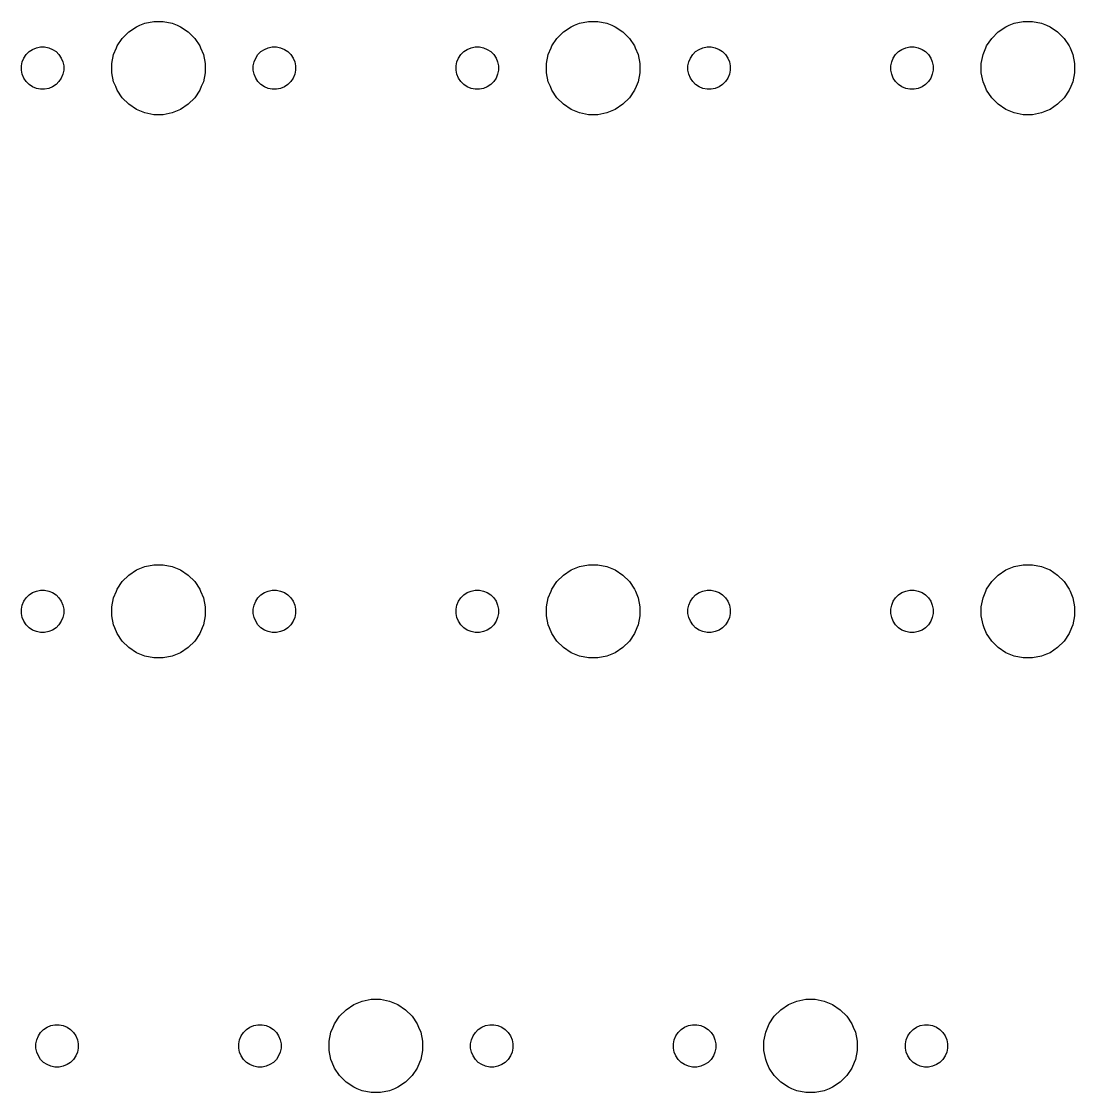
# Model space of a CAD drawing. Extents: x -9 to 373, y -109 to 13.
# Drawn here: x 189.26 to 235.41, y -44.91 to 2.04 of the extents above; entities that cross this region are included whole.
import ezdxf

# ---------------------------------------------------------------- set-up
doc = ezdxf.new("R2010")
doc.units = 0
doc.layers.add('BLACK', color=7, linetype='CONTINUOUS')

msp = doc.modelspace()

# ---------------------------------------------------------------- linework, layer by layer
at = {"layer": 'BLACK', "linetype": 'CONTINUOUS'}
for p, q in [((194.448, 1.87602), (194.666, 1.96632)), ((194.666, 1.96632), (195.061, 2.0449)), ((195.061, 2.0449), (195.464, 2.0449)), ((195.464, 2.0449), (195.859, 1.96632)), ((195.859, 1.96632), (196.077, 1.87602)), ((213.498, 1.87602), (213.716, 1.96632)), ((213.716, 1.96632), (214.111, 2.0449)), ((214.111, 2.0449), (214.514, 2.0449)), ((214.514, 2.0449), (214.909, 1.96632)), ((214.909, 1.96632), (215.127, 1.87602)), ((232.548, 1.87602), (232.766, 1.96632)), ((232.766, 1.96632), (233.161, 2.0449)), ((233.161, 2.0449), (233.564, 2.0449)), ((233.564, 2.0449), (233.959, 1.96632)), ((233.959, 1.96632), (234.177, 1.87602)), ((193.674, 1.30355), (193.959, 1.58838)), ((193.959, 1.58838), (194.294, 1.81217)), ((194.294, 1.81217), (194.448, 1.87602)), ((196.077, 1.87602), (196.231, 1.81217)), ((196.231, 1.81217), (196.566, 1.58838)), ((196.566, 1.58838), (196.851, 1.30355)), ((212.724, 1.30355), (213.009, 1.58838)), ((213.009, 1.58838), (213.344, 1.81217)), ((213.344, 1.81217), (213.498, 1.87602)), ((215.127, 1.87602), (215.281, 1.81217)), ((215.281, 1.81217), (215.616, 1.58838)), ((215.616, 1.58838), (215.901, 1.30355)), ((231.774, 1.30355), (232.059, 1.58838)), ((232.059, 1.58838), (232.394, 1.81217)), ((232.394, 1.81217), (232.548, 1.87602)), ((234.177, 1.87602), (234.331, 1.81217)), ((234.331, 1.81217), (234.666, 1.58838)), ((234.666, 1.58838), (234.951, 1.30355)), ((193.418, 0.890414), (193.45, 0.968623)), ((193.45, 0.968623), (193.674, 1.30355)), ((196.851, 1.30355), (197.075, 0.968623)), ((197.075, 0.968623), (197.107, 0.890414)), ((212.468, 0.890414), (212.5, 0.968623)), ((212.5, 0.968623), (212.724, 1.30355)), ((215.901, 1.30355), (216.125, 0.968623)), ((216.125, 0.968623), (216.157, 0.890414)), ((231.518, 0.890414), (231.55, 0.968623)), ((231.55, 0.968623), (231.774, 1.30355)), ((234.951, 1.30355), (235.175, 0.968623)), ((235.175, 0.968623), (235.207, 0.890414)), ((189.362, 0.438626), (189.463, 0.590291)), ((189.463, 0.590291), (189.592, 0.719272)), ((189.592, 0.719272), (189.744, 0.820611)), ((189.744, 0.820611), (189.912, 0.890415)), ((189.912, 0.890415), (190.091, 0.926)), ((190.091, 0.926), (190.274, 0.926)), ((190.274, 0.926), (190.453, 0.890415)), ((190.453, 0.890415), (190.621, 0.820611)), ((190.621, 0.820611), (190.773, 0.719272)), ((190.773, 0.719272), (190.902, 0.590291)), ((190.902, 0.590291), (191.003, 0.438626)), ((193.218, 0.201406), (193.296, 0.596474)), ((193.296, 0.596474), (193.418, 0.890414)), ((197.107, 0.890414), (197.229, 0.596474)), ((197.229, 0.596474), (197.307, 0.201406)), ((199.522, 0.438626), (199.623, 0.590291)), ((199.623, 0.590291), (199.752, 0.719272)), ((199.752, 0.719272), (199.904, 0.820611)), ((199.904, 0.820611), (200.072, 0.890415)), ((200.072, 0.890415), (200.251, 0.926)), ((200.251, 0.926), (200.434, 0.926)), ((200.434, 0.926), (200.613, 0.890415)), ((200.613, 0.890415), (200.781, 0.820611)), ((200.781, 0.820611), (200.933, 0.719272)), ((200.933, 0.719272), (201.062, 0.590291)), ((201.062, 0.590291), (201.163, 0.438626)), ((208.412, 0.438626), (208.513, 0.590291)), ((208.513, 0.590291), (208.642, 0.719272)), ((208.642, 0.719272), (208.794, 0.820611)), ((208.794, 0.820611), (208.962, 0.890415)), ((208.962, 0.890415), (209.141, 0.926)), ((209.141, 0.926), (209.324, 0.926)), ((209.324, 0.926), (209.503, 0.890415)), ((209.503, 0.890415), (209.671, 0.820611)), ((209.671, 0.820611), (209.823, 0.719272)), ((209.823, 0.719272), (209.952, 0.590291)), ((209.952, 0.590291), (210.053, 0.438626)), ((212.268, 0.201406), (212.346, 0.596474)), ((212.346, 0.596474), (212.468, 0.890414)), ((216.157, 0.890414), (216.279, 0.596474)), ((216.279, 0.596474), (216.357, 0.201406)), ((218.572, 0.438626), (218.673, 0.590291)), ((218.673, 0.590291), (218.802, 0.719272)), ((218.802, 0.719272), (218.954, 0.820611)), ((218.954, 0.820611), (219.122, 0.890415)), ((219.122, 0.890415), (219.301, 0.926)), ((219.301, 0.926), (219.484, 0.926)), ((219.484, 0.926), (219.663, 0.890415)), ((219.663, 0.890415), (219.831, 0.820611)), ((219.831, 0.820611), (219.983, 0.719272)), ((219.983, 0.719272), (220.112, 0.590291)), ((220.112, 0.590291), (220.213, 0.438626)), ((227.462, 0.438626), (227.563, 0.590291)), ((227.563, 0.590291), (227.692, 0.719272)), ((227.692, 0.719272), (227.844, 0.820611)), ((227.844, 0.820611), (228.012, 0.890415)), ((228.012, 0.890415), (228.191, 0.926)), ((228.191, 0.926), (228.374, 0.926)), ((228.374, 0.926), (228.553, 0.890415)), ((228.553, 0.890415), (228.721, 0.820611)), ((228.721, 0.820611), (228.873, 0.719272)), ((228.873, 0.719272), (229.002, 0.590291)), ((229.002, 0.590291), (229.103, 0.438626)), ((231.318, 0.201406), (231.396, 0.596474)), ((231.396, 0.596474), (231.518, 0.890414)), ((235.207, 0.890414), (235.329, 0.596474)), ((235.329, 0.596474), (235.407, 0.201406)), ((189.256, 0.091203), (189.292, 0.270104)), ((189.256, -0.091203), (189.256, 0.091203)), ((189.292, 0.270104), (189.362, 0.438626)), ((191.003, 0.438626), (191.073, 0.270104)), ((191.073, 0.270104), (191.108, 0.091203)), ((191.108, 0.091203), (191.108, -0.091203)), ((193.218, -0.201406), (193.218, 0.201406)), ((197.307, 0.201406), (197.307, -0.201406)), ((199.416, 0.091203), (199.452, 0.270104)), ((199.416, -0.091203), (199.416, 0.091203)), ((199.452, 0.270104), (199.522, 0.438626)), ((201.163, 0.438626), (201.233, 0.270104)), ((201.233, 0.270104), (201.268, 0.091203)), ((201.268, 0.091203), (201.268, -0.091203)), ((208.306, 0.091203), (208.342, 0.270104)), ((208.306, -0.091203), (208.306, 0.091203)), ((208.342, 0.270104), (208.412, 0.438626)), ((210.053, 0.438626), (210.123, 0.270104)), ((210.123, 0.270104), (210.159, 0.091203)), ((210.159, 0.091203), (210.159, -0.091203)), ((212.268, -0.201406), (212.268, 0.201406)), ((216.357, 0.201406), (216.357, -0.201406)), ((218.466, 0.091203), (218.502, 0.270104)), ((218.466, -0.091203), (218.466, 0.091203)), ((218.502, 0.270104), (218.572, 0.438626)), ((220.213, 0.438626), (220.283, 0.270104)), ((220.283, 0.270104), (220.319, 0.091203)), ((220.319, 0.091203), (220.319, -0.091203)), ((227.356, 0.091203), (227.392, 0.270104)), ((227.356, -0.091203), (227.356, 0.091203)), ((227.392, 0.270104), (227.462, 0.438626)), ((229.103, 0.438626), (229.173, 0.270104)), ((229.173, 0.270104), (229.208, 0.091203)), ((229.208, 0.091203), (229.208, -0.091203)), ((231.318, -0.201406), (231.318, 0.201406)), ((235.407, 0.201406), (235.407, -0.201406)), ((189.292, -0.270104), (189.256, -0.091203)), ((189.362, -0.438626), (189.292, -0.270104)), ((189.463, -0.590291), (189.362, -0.438626)), ((191.003, -0.438626), (190.902, -0.590291)), ((191.073, -0.270104), (191.003, -0.438626)), ((191.108, -0.091203), (191.073, -0.270104)), ((193.296, -0.596474), (193.218, -0.201406)), ((197.307, -0.201406), (197.229, -0.596474)), ((199.452, -0.270104), (199.416, -0.091203)), ((199.522, -0.438626), (199.452, -0.270104)), ((199.623, -0.590291), (199.522, -0.438626)), ((201.163, -0.438626), (201.062, -0.590291)), ((201.233, -0.270104), (201.163, -0.438626)), ((201.268, -0.091203), (201.233, -0.270104)), ((208.342, -0.270104), (208.306, -0.091203)), ((208.412, -0.438626), (208.342, -0.270104)), ((208.513, -0.590291), (208.412, -0.438626)), ((210.053, -0.438626), (209.952, -0.590291)), ((210.123, -0.270104), (210.053, -0.438626)), ((210.159, -0.091203), (210.123, -0.270104)), ((212.346, -0.596474), (212.268, -0.201406)), ((216.357, -0.201406), (216.279, -0.596474)), ((218.502, -0.270104), (218.466, -0.091203)), ((218.572, -0.438626), (218.502, -0.270104)), ((218.673, -0.590291), (218.572, -0.438626)), ((220.213, -0.438626), (220.112, -0.590291)), ((220.283, -0.270104), (220.213, -0.438626)), ((220.319, -0.091203), (220.283, -0.270104)), ((227.392, -0.270104), (227.356, -0.091203)), ((227.462, -0.438626), (227.392, -0.270104)), ((227.563, -0.590291), (227.462, -0.438626)), ((229.103, -0.438626), (229.002, -0.590291)), ((229.173, -0.270104), (229.103, -0.438626)), ((229.208, -0.091203), (229.173, -0.270104)), ((231.396, -0.596474), (231.318, -0.201406)), ((235.407, -0.201406), (235.329, -0.596474)), ((189.592, -0.719272), (189.463, -0.590291)), ((189.744, -0.820611), (189.592, -0.719272)), ((189.912, -0.890415), (189.744, -0.820611)), ((190.091, -0.926), (189.912, -0.890415)), ((190.274, -0.926), (190.091, -0.926)), ((190.453, -0.890415), (190.274, -0.926)), ((190.621, -0.820611), (190.453, -0.890415)), ((190.773, -0.719272), (190.621, -0.820611)), ((190.902, -0.590291), (190.773, -0.719272)), ((193.386, -0.814474), (193.296, -0.596474)), ((193.45, -0.968623), (193.386, -0.814474)), ((197.139, -0.814474), (197.075, -0.968623)), ((197.229, -0.596474), (197.139, -0.814474)), ((199.752, -0.719272), (199.623, -0.590291)), ((199.904, -0.820611), (199.752, -0.719272)), ((200.072, -0.890415), (199.904, -0.820611)), ((200.251, -0.926), (200.072, -0.890415)), ((200.434, -0.926), (200.251, -0.926)), ((200.613, -0.890415), (200.434, -0.926)), ((200.781, -0.820611), (200.613, -0.890415)), ((200.933, -0.719272), (200.781, -0.820611)), ((201.062, -0.590291), (200.933, -0.719272)), ((208.642, -0.719272), (208.513, -0.590291)), ((208.794, -0.820611), (208.642, -0.719272)), ((208.962, -0.890415), (208.794, -0.820611)), ((209.141, -0.926), (208.962, -0.890415)), ((209.324, -0.926), (209.141, -0.926)), ((209.503, -0.890415), (209.324, -0.926)), ((209.671, -0.820611), (209.503, -0.890415)), ((209.823, -0.719272), (209.671, -0.820611)), ((209.952, -0.590291), (209.823, -0.719272)), ((212.436, -0.814474), (212.346, -0.596474)), ((212.5, -0.968623), (212.436, -0.814474)), ((216.189, -0.814474), (216.125, -0.968623)), ((216.279, -0.596474), (216.189, -0.814474)), ((218.802, -0.719272), (218.673, -0.590291)), ((218.954, -0.820611), (218.802, -0.719272)), ((219.122, -0.890415), (218.954, -0.820611)), ((219.301, -0.926), (219.122, -0.890415)), ((219.484, -0.926), (219.301, -0.926)), ((219.663, -0.890415), (219.484, -0.926)), ((219.831, -0.820611), (219.663, -0.890415)), ((219.983, -0.719272), (219.831, -0.820611)), ((220.112, -0.590291), (219.983, -0.719272)), ((227.692, -0.719272), (227.563, -0.590291)), ((227.844, -0.820611), (227.692, -0.719272)), ((228.012, -0.890415), (227.844, -0.820611)), ((228.191, -0.926), (228.012, -0.890415)), ((228.374, -0.926), (228.191, -0.926)), ((228.553, -0.890415), (228.374, -0.926)), ((228.721, -0.820611), (228.553, -0.890415)), ((228.873, -0.719272), (228.721, -0.820611)), ((229.002, -0.590291), (228.873, -0.719272)), ((231.486, -0.814474), (231.396, -0.596474)), ((231.55, -0.968623), (231.486, -0.814474)), ((235.239, -0.814474), (235.175, -0.968623)), ((235.329, -0.596474), (235.239, -0.814474)), ((193.674, -1.30355), (193.45, -0.968623)), ((193.959, -1.58838), (193.674, -1.30355)), ((196.851, -1.30355), (196.566, -1.58838)), ((197.075, -0.968623), (196.851, -1.30355)), ((212.724, -1.30355), (212.5, -0.968623)), ((213.009, -1.58838), (212.724, -1.30355)), ((215.901, -1.30355), (215.616, -1.58838)), ((216.125, -0.968623), (215.901, -1.30355)), ((231.774, -1.30355), (231.55, -0.968623)), ((232.059, -1.58838), (231.774, -1.30355)), ((234.951, -1.30355), (234.666, -1.58838)), ((235.175, -0.968623), (234.951, -1.30355)), ((194.294, -1.81217), (193.959, -1.58838)), ((194.448, -1.87602), (194.294, -1.81217)), ((194.666, -1.96632), (194.448, -1.87602)), ((196.077, -1.87602), (195.859, -1.96632)), ((196.231, -1.81217), (196.077, -1.87602)), ((196.566, -1.58838), (196.231, -1.81217)), ((213.344, -1.81217), (213.009, -1.58838)), ((213.498, -1.87602), (213.344, -1.81217)), ((213.716, -1.96632), (213.498, -1.87602)), ((215.127, -1.87602), (214.909, -1.96632)), ((215.281, -1.81217), (215.127, -1.87602)), ((215.616, -1.58838), (215.281, -1.81217)), ((232.394, -1.81217), (232.059, -1.58838)), ((232.548, -1.87602), (232.394, -1.81217)), ((232.766, -1.96632), (232.548, -1.87602)), ((234.177, -1.87602), (233.959, -1.96632)), ((234.331, -1.81217), (234.177, -1.87602)), ((234.666, -1.58838), (234.331, -1.81217)), ((195.061, -2.0449), (194.666, -1.96632)), ((195.464, -2.0449), (195.061, -2.0449)), ((195.859, -1.96632), (195.464, -2.0449)), ((214.111, -2.0449), (213.716, -1.96632)), ((214.514, -2.0449), (214.111, -2.0449)), ((214.909, -1.96632), (214.514, -2.0449)), ((233.161, -2.0449), (232.766, -1.96632)), ((233.564, -2.0449), (233.161, -2.0449)), ((233.959, -1.96632), (233.564, -2.0449)), ((193.959, -22.2241), (194.294, -22.0003)), ((194.294, -22.0003), (194.448, -21.9365)), ((194.448, -21.9365), (194.666, -21.8462)), ((194.666, -21.8462), (195.061, -21.7676)), ((195.061, -21.7676), (195.464, -21.7676)), ((195.464, -21.7676), (195.859, -21.8462)), ((195.859, -21.8462), (196.077, -21.9365)), ((196.077, -21.9365), (196.231, -22.0003)), ((196.231, -22.0003), (196.566, -22.2241)), ((213.009, -22.2241), (213.344, -22.0003)), ((213.344, -22.0003), (213.498, -21.9365)), ((213.498, -21.9365), (213.716, -21.8462)), ((213.716, -21.8462), (214.111, -21.7676)), ((214.111, -21.7676), (214.514, -21.7676)), ((214.514, -21.7676), (214.909, -21.8462)), ((214.909, -21.8462), (215.127, -21.9365)), ((215.127, -21.9365), (215.281, -22.0003)), ((215.281, -22.0003), (215.616, -22.2241)), ((232.059, -22.2241), (232.394, -22.0003)), ((232.394, -22.0003), (232.548, -21.9365)), ((232.548, -21.9365), (232.766, -21.8462)), ((232.766, -21.8462), (233.161, -21.7676)), ((233.161, -21.7676), (233.564, -21.7676)), ((233.564, -21.7676), (233.959, -21.8462)), ((233.959, -21.8462), (234.177, -21.9365)), ((234.177, -21.9365), (234.331, -22.0003)), ((234.331, -22.0003), (234.666, -22.2241)), ((193.45, -22.8439), (193.674, -22.509)), ((193.674, -22.509), (193.959, -22.2241)), ((196.566, -22.2241), (196.851, -22.509)), ((196.851, -22.509), (197.075, -22.8439)), ((212.5, -22.8439), (212.724, -22.509)), ((212.724, -22.509), (213.009, -22.2241)), ((215.616, -22.2241), (215.901, -22.509)), ((215.901, -22.509), (216.125, -22.8439)), ((231.55, -22.8439), (231.774, -22.509)), ((231.774, -22.509), (232.059, -22.2241)), ((234.666, -22.2241), (234.951, -22.509)), ((234.951, -22.509), (235.175, -22.8439)), ((189.592, -23.0932), (189.744, -22.9919)), ((189.744, -22.9919), (189.912, -22.9221)), ((189.912, -22.9221), (190.091, -22.8865)), ((190.091, -22.8865), (190.274, -22.8865)), ((190.274, -22.8865), (190.453, -22.9221)), ((190.453, -22.9221), (190.621, -22.9919)), ((190.621, -22.9919), (190.773, -23.0932)), ((193.296, -23.216), (193.415, -22.929)), ((193.415, -22.929), (193.45, -22.8439)), ((197.075, -22.8439), (197.11, -22.929)), ((197.11, -22.929), (197.229, -23.216)), ((199.752, -23.0932), (199.904, -22.9919)), ((199.904, -22.9919), (200.072, -22.9221)), ((200.072, -22.9221), (200.251, -22.8865)), ((200.251, -22.8865), (200.434, -22.8865)), ((200.434, -22.8865), (200.613, -22.9221)), ((200.613, -22.9221), (200.781, -22.9919)), ((200.781, -22.9919), (200.933, -23.0932)), ((208.642, -23.0932), (208.794, -22.9919)), ((208.794, -22.9919), (208.962, -22.9221)), ((208.962, -22.9221), (209.141, -22.8865)), ((209.141, -22.8865), (209.324, -22.8865)), ((209.324, -22.8865), (209.503, -22.9221)), ((209.503, -22.9221), (209.671, -22.9919)), ((209.671, -22.9919), (209.823, -23.0932)), ((212.346, -23.216), (212.465, -22.929)), ((212.465, -22.929), (212.5, -22.8439)), ((216.125, -22.8439), (216.16, -22.929)), ((216.16, -22.929), (216.279, -23.216)), ((218.802, -23.0932), (218.954, -22.9919)), ((218.954, -22.9919), (219.122, -22.9221)), ((219.122, -22.9221), (219.301, -22.8865)), ((219.301, -22.8865), (219.484, -22.8865)), ((219.484, -22.8865), (219.663, -22.9221)), ((219.663, -22.9221), (219.831, -22.9919)), ((219.831, -22.9919), (219.983, -23.0932)), ((227.692, -23.0932), (227.844, -22.9919)), ((227.844, -22.9919), (228.012, -22.9221)), ((228.012, -22.9221), (228.191, -22.8865)), ((228.191, -22.8865), (228.374, -22.8865)), ((228.374, -22.8865), (228.553, -22.9221)), ((228.553, -22.9221), (228.721, -22.9919)), ((228.721, -22.9919), (228.873, -23.0932)), ((231.396, -23.216), (231.515, -22.929)), ((231.515, -22.929), (231.55, -22.8439)), ((235.175, -22.8439), (235.21, -22.929)), ((235.21, -22.929), (235.329, -23.216)), ((189.292, -23.5424), (189.362, -23.3739)), ((189.362, -23.3739), (189.463, -23.2222)), ((189.463, -23.2222), (189.592, -23.0932)), ((190.773, -23.0932), (190.902, -23.2222)), ((190.902, -23.2222), (191.003, -23.3739)), ((191.003, -23.3739), (191.073, -23.5424)), ((193.218, -23.6111), (193.296, -23.216)), ((197.229, -23.216), (197.307, -23.6111)), ((199.452, -23.5424), (199.522, -23.3739)), ((199.522, -23.3739), (199.623, -23.2222)), ((199.623, -23.2222), (199.752, -23.0932)), ((200.933, -23.0932), (201.062, -23.2222)), ((201.062, -23.2222), (201.163, -23.3739)), ((201.163, -23.3739), (201.233, -23.5424)), ((208.342, -23.5424), (208.412, -23.3739)), ((208.412, -23.3739), (208.513, -23.2222)), ((208.513, -23.2222), (208.642, -23.0932)), ((209.823, -23.0932), (209.952, -23.2222)), ((209.952, -23.2222), (210.053, -23.3739)), ((210.053, -23.3739), (210.123, -23.5424)), ((212.268, -23.6111), (212.346, -23.216)), ((216.279, -23.216), (216.357, -23.6111)), ((218.502, -23.5424), (218.572, -23.3739)), ((218.572, -23.3739), (218.673, -23.2222)), ((218.673, -23.2222), (218.802, -23.0932)), ((219.983, -23.0932), (220.112, -23.2222)), ((220.112, -23.2222), (220.213, -23.3739)), ((220.213, -23.3739), (220.283, -23.5424)), ((227.392, -23.5424), (227.462, -23.3739)), ((227.462, -23.3739), (227.563, -23.2222)), ((227.563, -23.2222), (227.692, -23.0932)), ((228.873, -23.0932), (229.002, -23.2222)), ((229.002, -23.2222), (229.103, -23.3739)), ((229.103, -23.3739), (229.173, -23.5424)), ((231.318, -23.6111), (231.396, -23.216)), ((235.329, -23.216), (235.407, -23.6111)), ((189.256, -23.7213), (189.292, -23.5424)), ((189.256, -23.9037), (189.256, -23.7213)), ((189.292, -24.0826), (189.256, -23.9037)), ((191.073, -23.5424), (191.108, -23.7213)), ((191.108, -23.9037), (191.073, -24.0826)), ((191.108, -23.7213), (191.108, -23.9037)), ((193.218, -24.0139), (193.218, -23.6111)), ((197.307, -23.6111), (197.307, -24.0139)), ((199.416, -23.7213), (199.452, -23.5424)), ((199.416, -23.9037), (199.416, -23.7213)), ((199.452, -24.0826), (199.416, -23.9037)), ((201.233, -23.5424), (201.268, -23.7213)), ((201.268, -23.9037), (201.233, -24.0826)), ((201.268, -23.7213), (201.268, -23.9037)), ((208.306, -23.7213), (208.342, -23.5424)), ((208.306, -23.9037), (208.306, -23.7213)), ((208.342, -24.0826), (208.306, -23.9037)), ((210.123, -23.5424), (210.159, -23.7213)), ((210.159, -23.9037), (210.123, -24.0826)), ((210.159, -23.7213), (210.159, -23.9037)), ((212.268, -24.0139), (212.268, -23.6111)), ((216.357, -23.6111), (216.357, -24.0139)), ((218.466, -23.7213), (218.502, -23.5424)), ((218.466, -23.9037), (218.466, -23.7213)), ((218.502, -24.0826), (218.466, -23.9037)), ((220.283, -23.5424), (220.319, -23.7213)), ((220.319, -23.9037), (220.283, -24.0826)), ((220.319, -23.7213), (220.319, -23.9037)), ((227.356, -23.7213), (227.392, -23.5424)), ((227.356, -23.9037), (227.356, -23.7213)), ((227.392, -24.0826), (227.356, -23.9037)), ((229.173, -23.5424), (229.208, -23.7213)), ((229.208, -23.9037), (229.173, -24.0826)), ((229.208, -23.7213), (229.208, -23.9037)), ((231.318, -24.0139), (231.318, -23.6111)), ((235.407, -23.6111), (235.407, -24.0139)), ((189.362, -24.2511), (189.292, -24.0826)), ((189.463, -24.4028), (189.362, -24.2511)), ((189.592, -24.5318), (189.463, -24.4028)), ((190.902, -24.4028), (190.773, -24.5318)), ((191.003, -24.2511), (190.902, -24.4028)), ((191.073, -24.0826), (191.003, -24.2511)), ((193.296, -24.409), (193.218, -24.0139)), ((193.347, -24.5318), (193.296, -24.409)), ((197.229, -24.409), (197.178, -24.5318)), ((197.307, -24.0139), (197.229, -24.409)), ((199.522, -24.2511), (199.452, -24.0826)), ((199.623, -24.4028), (199.522, -24.2511)), ((199.752, -24.5318), (199.623, -24.4028)), ((201.062, -24.4028), (200.933, -24.5318)), ((201.163, -24.2511), (201.062, -24.4028)), ((201.233, -24.0826), (201.163, -24.2511)), ((208.412, -24.2511), (208.342, -24.0826)), ((208.513, -24.4028), (208.412, -24.2511)), ((208.642, -24.5318), (208.513, -24.4028)), ((209.952, -24.4028), (209.823, -24.5318)), ((210.053, -24.2511), (209.952, -24.4028)), ((210.123, -24.0826), (210.053, -24.2511)), ((212.346, -24.409), (212.268, -24.0139)), ((212.397, -24.5318), (212.346, -24.409)), ((216.279, -24.409), (216.228, -24.5318)), ((216.357, -24.0139), (216.279, -24.409)), ((218.572, -24.2511), (218.502, -24.0826)), ((218.673, -24.4028), (218.572, -24.2511)), ((218.802, -24.5318), (218.673, -24.4028)), ((220.112, -24.4028), (219.983, -24.5318)), ((220.213, -24.2511), (220.112, -24.4028)), ((220.283, -24.0826), (220.213, -24.2511)), ((227.462, -24.2511), (227.392, -24.0826)), ((227.563, -24.4028), (227.462, -24.2511)), ((227.692, -24.5318), (227.563, -24.4028)), ((229.002, -24.4028), (228.873, -24.5318)), ((229.103, -24.2511), (229.002, -24.4028)), ((229.173, -24.0826), (229.103, -24.2511)), ((231.396, -24.409), (231.318, -24.0139)), ((231.447, -24.5318), (231.396, -24.409)), ((235.329, -24.409), (235.278, -24.5318)), ((235.407, -24.0139), (235.329, -24.409)), ((189.744, -24.6331), (189.592, -24.5318)), ((189.912, -24.7029), (189.744, -24.6331)), ((190.091, -24.7385), (189.912, -24.7029)), ((190.274, -24.7385), (190.091, -24.7385)), ((190.453, -24.7029), (190.274, -24.7385)), ((190.621, -24.6331), (190.453, -24.7029)), ((190.773, -24.5318), (190.621, -24.6331)), ((193.45, -24.7811), (193.347, -24.5318)), ((193.674, -25.116), (193.45, -24.7811)), ((197.075, -24.7811), (196.851, -25.116)), ((197.178, -24.5318), (197.075, -24.7811)), ((199.904, -24.6331), (199.752, -24.5318)), ((200.072, -24.7029), (199.904, -24.6331)), ((200.251, -24.7385), (200.072, -24.7029)), ((200.434, -24.7385), (200.251, -24.7385)), ((200.613, -24.7029), (200.434, -24.7385)), ((200.781, -24.6331), (200.613, -24.7029)), ((200.933, -24.5318), (200.781, -24.6331)), ((208.794, -24.6331), (208.642, -24.5318)), ((208.962, -24.7029), (208.794, -24.6331)), ((209.141, -24.7385), (208.962, -24.7029)), ((209.324, -24.7385), (209.141, -24.7385)), ((209.503, -24.7029), (209.324, -24.7385)), ((209.671, -24.6331), (209.503, -24.7029)), ((209.823, -24.5318), (209.671, -24.6331)), ((212.5, -24.7811), (212.397, -24.5318)), ((212.724, -25.116), (212.5, -24.7811)), ((216.125, -24.7811), (215.901, -25.116)), ((216.228, -24.5318), (216.125, -24.7811)), ((218.954, -24.6331), (218.802, -24.5318)), ((219.122, -24.7029), (218.954, -24.6331)), ((219.301, -24.7385), (219.122, -24.7029)), ((219.484, -24.7385), (219.301, -24.7385)), ((219.663, -24.7029), (219.484, -24.7385)), ((219.831, -24.6331), (219.663, -24.7029)), ((219.983, -24.5318), (219.831, -24.6331)), ((227.844, -24.6331), (227.692, -24.5318)), ((228.012, -24.7029), (227.844, -24.6331)), ((228.191, -24.7385), (228.012, -24.7029)), ((228.374, -24.7385), (228.191, -24.7385)), ((228.553, -24.7029), (228.374, -24.7385)), ((228.721, -24.6331), (228.553, -24.7029)), ((228.873, -24.5318), (228.721, -24.6331)), ((231.55, -24.7811), (231.447, -24.5318)), ((231.774, -25.116), (231.55, -24.7811)), ((235.175, -24.7811), (234.951, -25.116)), ((235.278, -24.5318), (235.175, -24.7811)), ((193.959, -25.4009), (193.674, -25.116)), ((196.851, -25.116), (196.566, -25.4009)), ((213.009, -25.4009), (212.724, -25.116)), ((215.901, -25.116), (215.616, -25.4009)), ((232.059, -25.4009), (231.774, -25.116)), ((234.951, -25.116), (234.666, -25.4009)), ((194.294, -25.6247), (193.959, -25.4009)), ((194.448, -25.6885), (194.294, -25.6247)), ((194.666, -25.7788), (194.448, -25.6885)), ((195.061, -25.8574), (194.666, -25.7788)), ((195.859, -25.7788), (195.464, -25.8574)), ((196.077, -25.6885), (195.859, -25.7788)), ((196.231, -25.6247), (196.077, -25.6885)), ((196.566, -25.4009), (196.231, -25.6247)), ((213.344, -25.6247), (213.009, -25.4009)), ((213.498, -25.6885), (213.344, -25.6247)), ((213.716, -25.7788), (213.498, -25.6885)), ((214.111, -25.8574), (213.716, -25.7788)), ((214.909, -25.7788), (214.514, -25.8574)), ((215.127, -25.6885), (214.909, -25.7788)), ((215.281, -25.6247), (215.127, -25.6885)), ((215.616, -25.4009), (215.281, -25.6247)), ((232.394, -25.6247), (232.059, -25.4009)), ((232.548, -25.6885), (232.394, -25.6247)), ((232.766, -25.7788), (232.548, -25.6885)), ((233.161, -25.8574), (232.766, -25.7788)), ((233.959, -25.7788), (233.564, -25.8574)), ((234.177, -25.6885), (233.959, -25.7788)), ((234.331, -25.6247), (234.177, -25.6885)), ((234.666, -25.4009), (234.331, -25.6247)), ((195.464, -25.8574), (195.061, -25.8574)), ((214.514, -25.8574), (214.111, -25.8574)), ((233.564, -25.8574), (233.161, -25.8574)), ((204.191, -40.8962), (204.586, -40.8176)), ((204.586, -40.8176), (204.989, -40.8176)), ((204.989, -40.8176), (205.384, -40.8962)), ((223.241, -40.8962), (223.636, -40.8176)), ((223.636, -40.8176), (224.039, -40.8176)), ((224.039, -40.8176), (224.434, -40.8962)), ((203.199, -41.559), (203.484, -41.2741)), ((203.484, -41.2741), (203.819, -41.0503)), ((203.819, -41.0503), (203.973, -40.9865)), ((203.973, -40.9865), (204.191, -40.8962)), ((205.384, -40.8962), (205.602, -40.9865)), ((205.602, -40.9865), (205.756, -41.0503)), ((205.756, -41.0503), (206.091, -41.2741)), ((206.091, -41.2741), (206.376, -41.559)), ((222.249, -41.559), (222.534, -41.2741)), ((222.534, -41.2741), (222.869, -41.0503)), ((222.869, -41.0503), (223.023, -40.9865)), ((223.023, -40.9865), (223.241, -40.8962)), ((224.434, -40.8962), (224.652, -40.9865)), ((224.652, -40.9865), (224.806, -41.0503)), ((224.806, -41.0503), (225.141, -41.2741)), ((225.141, -41.2741), (225.426, -41.559)), ((202.975, -41.8939), (203.199, -41.559)), ((206.376, -41.559), (206.6, -41.8939)), ((222.025, -41.8939), (222.249, -41.559)), ((225.426, -41.559), (225.65, -41.8939)), ((190.098, -42.2722), (190.227, -42.1432)), ((190.227, -42.1432), (190.379, -42.0419)), ((190.379, -42.0419), (190.547, -41.9721)), ((190.547, -41.9721), (190.726, -41.9365)), ((190.726, -41.9365), (190.909, -41.9365)), ((190.909, -41.9365), (191.088, -41.9721)), ((191.088, -41.9721), (191.256, -42.0419)), ((191.256, -42.0419), (191.408, -42.1432)), ((191.408, -42.1432), (191.537, -42.2722)), ((198.988, -42.2722), (199.117, -42.1432)), ((199.117, -42.1432), (199.269, -42.0419)), ((199.269, -42.0419), (199.437, -41.9721)), ((199.437, -41.9721), (199.616, -41.9365)), ((199.616, -41.9365), (199.799, -41.9365)), ((199.799, -41.9365), (199.978, -41.9721)), ((199.978, -41.9721), (200.146, -42.0419)), ((200.146, -42.0419), (200.298, -42.1432)), ((200.298, -42.1432), (200.427, -42.2722)), ((202.821, -42.266), (202.916, -42.0379)), ((202.916, -42.0379), (202.975, -41.8939)), ((206.6, -41.8939), (206.659, -42.0379)), ((206.659, -42.0379), (206.754, -42.266)), ((209.148, -42.2722), (209.277, -42.1432)), ((209.277, -42.1432), (209.429, -42.0419)), ((209.429, -42.0419), (209.597, -41.9721)), ((209.597, -41.9721), (209.776, -41.9365)), ((209.776, -41.9365), (209.959, -41.9365)), ((209.959, -41.9365), (210.138, -41.9721)), ((210.138, -41.9721), (210.306, -42.0419)), ((210.306, -42.0419), (210.458, -42.1432)), ((210.458, -42.1432), (210.587, -42.2722)), ((218.038, -42.2722), (218.167, -42.1432)), ((218.167, -42.1432), (218.319, -42.0419)), ((218.319, -42.0419), (218.487, -41.9721)), ((218.487, -41.9721), (218.666, -41.9365)), ((218.666, -41.9365), (218.849, -41.9365)), ((218.849, -41.9365), (219.028, -41.9721)), ((219.028, -41.9721), (219.196, -42.0419)), ((219.196, -42.0419), (219.348, -42.1432)), ((219.348, -42.1432), (219.477, -42.2722)), ((221.871, -42.266), (221.966, -42.0379)), ((221.966, -42.0379), (222.025, -41.8939)), ((225.65, -41.8939), (225.709, -42.0379)), ((225.709, -42.0379), (225.804, -42.266)), ((228.198, -42.2722), (228.327, -42.1432)), ((228.327, -42.1432), (228.479, -42.0419)), ((228.479, -42.0419), (228.647, -41.9721)), ((228.647, -41.9721), (228.826, -41.9365)), ((228.826, -41.9365), (229.009, -41.9365)), ((229.009, -41.9365), (229.188, -41.9721)), ((229.188, -41.9721), (229.356, -42.0419)), ((229.356, -42.0419), (229.508, -42.1432)), ((229.508, -42.1432), (229.637, -42.2722)), ((189.891, -42.7713), (189.927, -42.5924)), ((189.927, -42.5924), (189.997, -42.4239)), ((189.997, -42.4239), (190.098, -42.2722)), ((191.537, -42.2722), (191.638, -42.4239)), ((191.638, -42.4239), (191.708, -42.5924)), ((191.708, -42.5924), (191.743, -42.7713)), ((198.781, -42.7713), (198.817, -42.5924)), ((198.817, -42.5924), (198.887, -42.4239)), ((198.887, -42.4239), (198.988, -42.2722)), ((200.427, -42.2722), (200.528, -42.4239)), ((200.528, -42.4239), (200.598, -42.5924)), ((200.598, -42.5924), (200.633, -42.7713)), ((202.743, -42.6611), (202.821, -42.266)), ((202.743, -43.0639), (202.743, -42.6611)), ((206.754, -42.266), (206.832, -42.6611)), ((206.832, -42.6611), (206.832, -43.0639)), ((208.941, -42.7713), (208.977, -42.5924)), ((208.977, -42.5924), (209.047, -42.4239)), ((209.047, -42.4239), (209.148, -42.2722)), ((210.587, -42.2722), (210.688, -42.4239)), ((210.688, -42.4239), (210.758, -42.5924)), ((210.758, -42.5924), (210.793, -42.7713)), ((217.831, -42.7713), (217.867, -42.5924)), ((217.867, -42.5924), (217.937, -42.4239)), ((217.937, -42.4239), (218.038, -42.2722)), ((219.477, -42.2722), (219.578, -42.4239)), ((219.578, -42.4239), (219.648, -42.5924)), ((219.648, -42.5924), (219.683, -42.7713)), ((221.793, -42.6611), (221.871, -42.266)), ((221.793, -43.0639), (221.793, -42.6611)), ((225.804, -42.266), (225.882, -42.6611)), ((225.882, -42.6611), (225.882, -43.0639)), ((227.992, -42.7713), (228.027, -42.5924)), ((228.027, -42.5924), (228.097, -42.4239)), ((228.097, -42.4239), (228.198, -42.2722)), ((229.637, -42.2722), (229.738, -42.4239)), ((229.738, -42.4239), (229.808, -42.5924)), ((229.808, -42.5924), (229.843, -42.7713)), ((189.891, -42.9537), (189.891, -42.7713)), ((189.927, -43.1326), (189.891, -42.9537)), ((189.997, -43.3011), (189.927, -43.1326)), ((191.708, -43.1326), (191.638, -43.3011)), ((191.743, -42.9537), (191.708, -43.1326)), ((191.743, -42.7713), (191.743, -42.9537)), ((198.781, -42.9537), (198.781, -42.7713)), ((198.817, -43.1326), (198.781, -42.9537)), ((198.887, -43.3011), (198.817, -43.1326)), ((200.598, -43.1326), (200.528, -43.3011)), ((200.633, -42.9537), (200.598, -43.1326)), ((200.633, -42.7713), (200.633, -42.9537)), ((202.821, -43.459), (202.743, -43.0639)), ((206.832, -43.0639), (206.754, -43.459)), ((208.941, -42.9537), (208.941, -42.7713)), ((208.977, -43.1326), (208.941, -42.9537)), ((209.047, -43.3011), (208.977, -43.1326)), ((210.758, -43.1326), (210.688, -43.3011)), ((210.793, -42.9537), (210.758, -43.1326)), ((210.793, -42.7713), (210.793, -42.9537)), ((217.831, -42.9537), (217.831, -42.7713)), ((217.867, -43.1326), (217.831, -42.9537)), ((217.937, -43.3011), (217.867, -43.1326)), ((219.648, -43.1326), (219.578, -43.3011)), ((219.683, -42.9537), (219.648, -43.1326)), ((219.683, -42.7713), (219.683, -42.9537)), ((221.871, -43.459), (221.793, -43.0639)), ((225.882, -43.0639), (225.804, -43.459)), ((227.992, -42.9537), (227.992, -42.7713)), ((228.027, -43.1326), (227.992, -42.9537)), ((228.097, -43.3011), (228.027, -43.1326)), ((229.808, -43.1326), (229.738, -43.3011)), ((229.843, -42.9537), (229.808, -43.1326)), ((229.843, -42.7713), (229.843, -42.9537)), ((190.098, -43.4528), (189.997, -43.3011)), ((190.227, -43.5818), (190.098, -43.4528)), ((190.379, -43.6831), (190.227, -43.5818)), ((191.408, -43.5818), (191.256, -43.6831)), ((191.537, -43.4528), (191.408, -43.5818)), ((191.638, -43.3011), (191.537, -43.4528)), ((198.988, -43.4528), (198.887, -43.3011)), ((199.117, -43.5818), (198.988, -43.4528)), ((199.269, -43.6831), (199.117, -43.5818)), ((200.298, -43.5818), (200.146, -43.6831)), ((200.427, -43.4528), (200.298, -43.5818)), ((200.528, -43.3011), (200.427, -43.4528)), ((202.872, -43.5818), (202.821, -43.459)), ((202.975, -43.8311), (202.872, -43.5818)), ((206.703, -43.5818), (206.6, -43.8311)), ((206.754, -43.459), (206.703, -43.5818)), ((209.148, -43.4528), (209.047, -43.3011)), ((209.277, -43.5818), (209.148, -43.4528)), ((209.429, -43.6831), (209.277, -43.5818)), ((210.458, -43.5818), (210.306, -43.6831)), ((210.587, -43.4528), (210.458, -43.5818)), ((210.688, -43.3011), (210.587, -43.4528)), ((218.038, -43.4528), (217.937, -43.3011)), ((218.167, -43.5818), (218.038, -43.4528)), ((218.319, -43.6831), (218.167, -43.5818)), ((219.348, -43.5818), (219.196, -43.6831)), ((219.477, -43.4528), (219.348, -43.5818)), ((219.578, -43.3011), (219.477, -43.4528)), ((221.922, -43.5818), (221.871, -43.459)), ((222.025, -43.8311), (221.922, -43.5818)), ((225.753, -43.5818), (225.65, -43.8311)), ((225.804, -43.459), (225.753, -43.5818)), ((228.198, -43.4528), (228.097, -43.3011)), ((228.327, -43.5818), (228.198, -43.4528)), ((228.479, -43.6831), (228.327, -43.5818)), ((229.508, -43.5818), (229.356, -43.6831)), ((229.637, -43.4528), (229.508, -43.5818)), ((229.738, -43.3011), (229.637, -43.4528)), ((190.547, -43.7529), (190.379, -43.6831)), ((190.726, -43.7885), (190.547, -43.7529)), ((190.909, -43.7885), (190.726, -43.7885)), ((191.088, -43.7529), (190.909, -43.7885)), ((191.256, -43.6831), (191.088, -43.7529)), ((199.437, -43.7529), (199.269, -43.6831)), ((199.616, -43.7885), (199.437, -43.7529)), ((199.799, -43.7885), (199.616, -43.7885)), ((199.978, -43.7529), (199.799, -43.7885)), ((200.146, -43.6831), (199.978, -43.7529)), ((203.199, -44.166), (202.975, -43.8311)), ((206.6, -43.8311), (206.376, -44.166)), ((209.597, -43.7529), (209.429, -43.6831)), ((209.776, -43.7885), (209.597, -43.7529)), ((209.959, -43.7885), (209.776, -43.7885)), ((210.138, -43.7529), (209.959, -43.7885)), ((210.306, -43.6831), (210.138, -43.7529)), ((218.487, -43.7529), (218.319, -43.6831)), ((218.666, -43.7885), (218.487, -43.7529)), ((218.849, -43.7885), (218.666, -43.7885)), ((219.028, -43.7529), (218.849, -43.7885)), ((219.196, -43.6831), (219.028, -43.7529)), ((222.249, -44.166), (222.025, -43.8311)), ((225.65, -43.8311), (225.426, -44.166)), ((228.647, -43.7529), (228.479, -43.6831)), ((228.826, -43.7885), (228.647, -43.7529)), ((229.009, -43.7885), (228.826, -43.7885)), ((229.188, -43.7529), (229.009, -43.7885)), ((229.356, -43.6831), (229.188, -43.7529)), ((203.484, -44.4509), (203.199, -44.166)), ((203.819, -44.6747), (203.484, -44.4509)), ((206.091, -44.4509), (205.756, -44.6747)), ((206.376, -44.166), (206.091, -44.4509)), ((222.534, -44.4509), (222.249, -44.166)), ((222.869, -44.6747), (222.534, -44.4509)), ((225.141, -44.4509), (224.806, -44.6747)), ((225.426, -44.166), (225.141, -44.4509)), ((203.973, -44.7385), (203.819, -44.6747)), ((204.191, -44.8288), (203.973, -44.7385)), ((204.586, -44.9074), (204.191, -44.8288)), ((204.989, -44.9074), (204.586, -44.9074)), ((205.384, -44.8288), (204.989, -44.9074)), ((205.602, -44.7385), (205.384, -44.8288)), ((205.756, -44.6747), (205.602, -44.7385)), ((223.023, -44.7385), (222.869, -44.6747)), ((223.241, -44.8288), (223.023, -44.7385)), ((223.636, -44.9074), (223.241, -44.8288)), ((224.039, -44.9074), (223.636, -44.9074)), ((224.434, -44.8288), (224.039, -44.9074)), ((224.652, -44.7385), (224.434, -44.8288)), ((224.806, -44.6747), (224.652, -44.7385))]:
    msp.add_line(p, q, dxfattribs=at)

doc.saveas('drawing.dxf')
